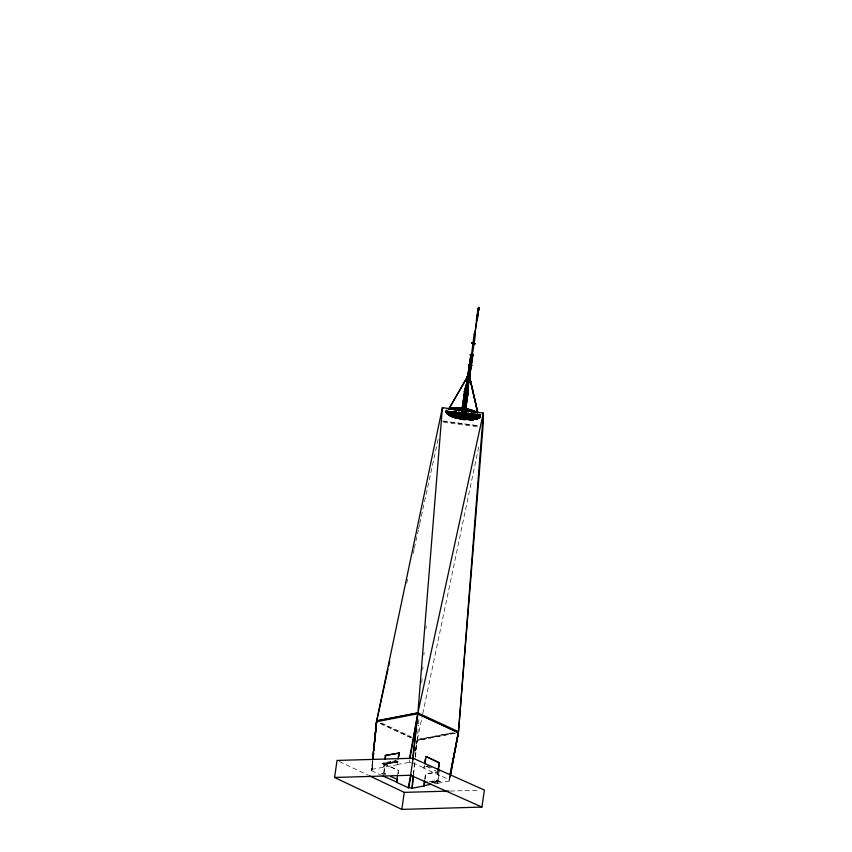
<?xml version="1.0" encoding="UTF-8"?>
<svg xmlns="http://www.w3.org/2000/svg" width="852" height="852" viewBox="0 0 852 852"><rect width="100%" height="100%" fill="white"/><g stroke="black" fill="none" stroke-linecap="round" stroke-linejoin="round"><path stroke-width="0.64" stroke-dasharray="4.26 3.19" d="M372.441 761.422L371.472 770.687L372.729 761.88M450.367 775.938L449.43 781.039L449.728 776.044M463.083 412.847L463.115 411.633M463.115 419.791L463.222 415.286L464.084 419.844L472.849 420.1M463.296 411.665L463.264 412.879L463.605 411.654M454.276 733.274L417.192 740.441L418.438 725.137M418.545 723.806L419.056 717.203M421.74 682.825L422.049 678.863M422.762 669.608L422.975 666.967M423.902 655.071L424.104 652.419M425.957 628.627L426.16 625.986M371.962 770.591L372.835 761.347M446.618 409.982L445.553 412.038C449.313 418.119 457.79 418.641 464.191 419.908L465.075 411.921M371.983 769.654L372.324 761.688M413.614 774.063L415.265 758.589M415.403 757.3L417.182 740.537L457.098 732.816M413.177 774.841L414.722 761.645M415.339 756.363L417.182 740.537L416.458 744.36M371.504 769.431L397.682 764.681L398.108 761.773L395.669 760.644L382.079 763.275L383.975 764.553M385.69 774.255L384.071 773.105L381.579 773.765L383.528 773.573L384.859 764.457L398.747 770.57L398.246 774.074M383.602 767.088L384.572 760.431M384.082 767.311L385.051 760.655M384.071 773.105L385.349 764.361L398.747 770.57M395.669 760.644L397.575 761.89M397.682 764.681L397.628 761.55M397.415 776.491L398.267 770.666M459.058 417.799L460.027 413.071L469.282 413.444M462.455 411.623C459.26 414.924 466.779 415.968 464.638 411.91M462.817 411.697L462.412 414.274L461.667 413.976M463.36 411.857L463.041 414.445L463.733 411.899M464.287 411.899L464.106 414.402M464.968 411.761L464.691 414.37L464.052 414.519M465.256 411.75L464.968 414.338M465.416 411.58L464.617 414.338L465.224 414.072M465.607 411.548L465.096 414.008M466.044 418.641L466.683 414.232L470.315 414.423L470.538 415.02M450.175 775.948L449.451 779.782L423.881 768.238L424.296 765.33M423.881 768.238L424.733 765.575M428.439 765.628L425.925 766.481L428.418 765.82M424.701 779.037L425.436 774.042L436.554 771.891M425.18 779.26L425.915 774.266L439.504 771.635L437.811 783.286L433.625 783.787M427.651 766.885L430.09 766.598M434.296 770.368L436.032 770.762M437.278 774.457L437.704 771.539M437.768 774.361L438.141 771.784M437.332 783.063L438.844 772.657M429.259 781.795L437.758 780.155L440.154 781.465L438.184 780.72M411.218 762.689L409.29 762.433L409.737 759.877M415.307 751.006L417.182 740.537M415.254 750.74L416.223 745.638M448.951 780.826L449.718 776.907M453.36 732.709L417.31 739.674L422.496 714.988M422.762 713.688L479.197 444.691M406.713 583.29L407.565 579.392M413.231 553.438L414.083 549.551M414.36 548.251L418.332 530.082M418.609 528.783L419.461 524.885M419.738 523.597L438.716 436.639M461.816 419.493L462.806 415.148M461.997 419.514L462.987 415.169L462.934 419.77L460.857 419.408L462.742 415.201M463.52 412.847L463.786 411.676M466.3 414.924L466.491 414.072L469.91 414.019L466.577 414.083C465.927 416.458 461.305 415.137 459.697 413.955L446.565 413.603L445.745 412.091L446.054 410.632M448.482 413.646L448.024 411.026M448.663 413.657L448.216 411.058L453.083 411.963L453.903 411.292M450.122 411.441L450.516 413.689M450.293 411.473L450.676 413.699L454.372 416.053M453.339 413.752L453.04 412.017M458.77 412.08L461.262 412.783L454.084 411.346L453.062 412.847L459.569 413.87L455.767 413.06L456.523 412.07M455.724 412.549L456.512 414.402M456.608 414.221C461.571 414.977 459.643 412.517 455.905 412.762M459.729 413.316L460.101 414.232L457.045 414.551L458.184 415.137M453.402 413.816L454.489 414.7L448.631 415.275L451.485 416.734L460.783 414.604C462.008 415.243 467.908 415.957 466.204 413.891M470.613 414.7L473.105 414.924L470.634 414.764L470.41 415.403L466.758 414.732M465.969 415.148L468.738 416.308L470.741 414.871L468.77 413.177L465.874 413.539M470.57 415.499L473.084 415.936L473.265 415.148L470.73 414.807M472.423 416.703L473.467 415.169M476.822 418.002L478.387 415.723L473.456 415.116L472.977 414.242M478.302 416.969L478.579 415.744M478.43 416.383L480.421 416.692L480.592 415.968L478.568 415.68L477.844 414.349M480.613 416.66L479.868 414.328M447.162 409.791L445.511 411.718L446.235 413.273L448.184 413.358L447.971 411.42L446.011 411.015M450.314 411.26L450.261 413.454L448.376 413.369L448.429 410.845M453.626 415.861L451.635 414.743L450.026 412.357L450.474 411.292L453.232 411.846L454.212 411.207M454.137 414.541L452.838 412.73L453.179 411.889M459.09 416.617L454.404 414.594L453.381 413.657L455.841 413.763L453.339 413.593L453.04 412.751L454.382 411.26L460.027 413.018L456.012 412.517L455.99 413.71M456.182 412.219L455.575 413.028L453.04 412.688M459.473 413.55L455.841 412.9M459.771 413.316L460.836 414.551M462.561 415.169L460.676 419.376L458.6 419.003L462.263 415.126M463.563 412.922L464.074 411.793M464.244 411.825L463.744 412.954L461.22 412.719M476.343 419.567L472.828 420.025L465.256 415.265L466.736 414.253L470.379 414.519M470.485 415.659L469.793 413.731M470.453 417.405L473.467 415.467M475.821 416.83L476.268 415.84L473.467 415.403L473.158 414.551L475.874 414.668L476.279 415.776M475.991 416.873L476.449 415.861M477.876 417.288L478.398 416.117L476.449 415.797L476.044 414.679L477.929 414.764L478.398 416.064M478.59 416.085L480.603 416.415L480.07 414.86L478.11 414.764L478.057 417.331L476.343 418.3M478.334 416.713L480.315 417.054L480.006 417.757L473.073 416.287M480.166 417.799L475.533 419.802L471.848 420.174L465.043 415.35M459.547 419.131L462.327 415.062L457.396 418.609M464.564 411.804L463.818 412.89L465.543 413.39M459.718 419.163L462.508 415.094M463.999 412.932L464.745 411.835M461.198 413.508L464.127 413.348M462.093 415.084L458.429 418.971L456.491 418.449L461.816 415.009M464.042 413.007L465.032 411.963M464.212 413.05L465.203 412.006M446.778 410.025L446.086 410.579L448.067 410.973M450.325 411.42L459.739 413.124M456.022 412.283L453.243 412.059M464.287 412.996L465.65 412.059M469.803 415.925L470.368 415.457M473.052 415.989L470.773 417.182L468.888 416.372M475.086 417.48L476.438 415.51L475.81 414.306L479.761 414.392L480.581 415.904M477.003 418.055L478.26 417.022L480.272 417.363M480.411 417.448L478.803 418.588L466.406 414.988L479.143 418.332M463.946 413.369L464.67 413.667M461.656 414.967L456.331 418.407L454.393 417.885M464.5 413.124L465.927 412.198M464.659 413.167L466.821 412.443L464.936 413.241M471.923 416.862L472.881 416.245M474.511 417.704L475.778 416.884M474.66 417.757L475.948 416.926M474.553 419.77L465.618 415.212L475.469 419.738L479.953 417.81M455.256 418.076L461.433 414.839M464.734 413.113L466.406 412.24M455.405 418.119L461.88 414.956M464.894 413.156L466.555 412.283M450.591 416.49L454.222 417.895L461.369 414.892M453.988 411.25L454.638 411.026M454.159 411.303L454.808 411.079M453.36 417.405L461.188 414.754M472.338 416.745L468.909 417.565M474.607 418.801L476.747 418.044M474.756 418.854L476.918 418.098M478.92 418.651L476.257 419.493L470.922 417.235L476.14 419.525M454.478 411.228L455.17 411.026M452.444 417.139L460.975 414.743M468.398 416.458L470.432 415.701L472.924 416.191L473.265 415.435L470.73 415.041L473.179 415.51M468.536 416.522L469.644 416.202M470.315 417.342L471.827 416.905M472.423 418.321L474.575 417.789M476.417 418.385L470.762 419.397M429.27 768.035L431.762 767.375M465.703 413.529L467.588 413.252M417.31 739.589L453.126 732.667M398.108 761.773L384.508 764.393L382.079 763.275M397.202 764.457L409.29 762.433M385.754 773.882L383.283 774.351L381.611 773.573M431.687 782.924L440.186 781.284M437.811 783.286L449.43 781.039M450.005 415.978L460.453 414.455M467.29 416.543L470.655 417.203L468.792 417.491M470.442 418.534L472.903 418.151M470.538 418.588L475.001 417.523L476.268 415.488L475.65 414.296M471.614 419.269L474.639 418.886M449.281 415.659L460.293 414.445M465.49 413.444L469.697 413.667M468.408 416.543L466.065 416.724M468.227 417.597L470.325 417.437M472.423 418.407L468.195 418.726M450.218 415.073L448.525 415.212L446.618 413.667M460.037 414.232L454.755 414.754L458.546 416.351M471.561 413.241L466.278 413.763M450.474 415.116L454.595 414.764L456.235 415.606M474.181 413.092L471.827 413.295L472.924 414.178M474.607 413.454L472.168 413.593L472.604 414.008M449.334 414.36L447.534 414.413L449.419 414.423M454.084 414.221L459.803 414.104M456.523 414.157L459.835 414.061M469.899 413.774L472.157 413.71L469.974 413.838M454.169 414.285L456.427 414.221M469.803 413.838L466.491 413.934L470.272 414.36M465.565 416.607L467.247 416.628M467.46 417.533L466.427 417.565L467.546 417.608M467.62 417.533L468.643 417.501M467.705 417.608L468.749 417.576M468.76 418.588L467.375 418.63L468.834 418.651M468.919 418.588L470.293 418.545L468.994 418.641M468.036 419.376L471.571 419.344M450.25 791.05L477.823 790.251M447.076 414.083L448.929 414.072M449.1 414.072L453.637 414.061M453.818 414.061L456.139 414.051M456.331 414.051L459.729 414.04M470.091 414.019L472.423 414.008L470.166 414.083M447.14 414.147L448.993 414.136M449.164 414.136L453.701 414.125M453.882 414.125L456.214 414.115M464.606 415.361L471.688 420.174M465.831 416.66L465.096 416.66L466.715 416.649M465.788 417.618L468.163 417.682M467.972 418.662L466.545 418.673L469.548 418.662M467.077 419.418L470.698 419.472M471.859 420.238L463.03 419.844L454.222 417.895M473.116 414.487L475.831 414.604M455.799 413.209L456.129 413.816L459.622 413.934M446.139 412.815L448.099 412.954L446.171 412.879M448.29 412.964L450.186 413.092L448.322 413.028M450.357 413.103L453.094 413.284L450.239 412.943M455.895 413.444L459.558 413.721L455.863 413.38M470.538 414.466L473.009 414.636L470.57 414.53M475.938 414.828L473.201 414.647L475.97 414.892M476.098 414.839L478.004 414.967M478.185 414.977L480.155 415.116M450.388 413.167L453.126 413.348M455.788 413.529L453.2 413.209M476.14 414.903L478.036 415.03M478.228 415.041L480.187 415.18M464.628 416.543L465.394 416.596M464.67 416.617L465.458 416.671M463.839 417.395L464.958 417.48L463.85 417.469M465.139 417.491L466.257 417.565M465.181 417.555L466.321 417.629M464.01 418.407L467.258 418.683M464.138 419.12L467.929 419.44M450.048 412.858L448.131 412.688L450.069 412.922M450.218 412.879L452.976 413.124M453.179 413.145L455.671 413.369M478.153 415.382L476.236 415.212L478.174 415.446M478.345 415.393L480.326 415.574L478.366 415.457M463.19 416.49L464.979 416.724M463.168 417.395L464.297 417.491M464.478 417.512L465.618 417.608L464.51 417.576M463.168 417.459L464.329 417.555M463.147 418.375L466.417 418.726M463.137 419.067L466.949 419.472M445.734 412.027L447.758 412.315M447.939 412.272L452.87 412.879M455.788 413.145L459.494 413.614M466.821 414.37L470.538 414.849M447.715 412.048L445.702 411.718L446.299 410.376L448.29 410.749M447.907 412.006L449.856 412.325M450.026 412.293L452.838 412.73M442.539 420.984L478.717 425.787M443.434 421.25L479.058 425.979M443.668 422.294L478.547 426.927M448.077 411.644L450.016 411.942M455.66 412.805L453.157 412.421L455.703 412.73M470.474 415.094L466.672 414.871M473.382 415.542L476.151 415.968L473.371 415.606M478.26 416.298L476.321 416L478.249 416.351M478.441 416.33L480.443 416.639M448.067 411.697L449.994 411.995M466.8 414.583L470.464 415.158M470.666 415.18L473.169 415.574M461.72 416.255L462.54 416.319M462.7 416.404L463.509 416.532M461.166 417.065L462.338 417.182M462.508 417.267L463.669 417.448M460.123 418.577L461.976 418.79M462.135 418.886L463.967 419.163M448.184 411.399L450.101 411.74L448.152 411.452M450.271 411.772L453.019 412.251L450.239 411.825M473.105 415.787L470.623 415.35L473.084 415.84M476.066 416.308L473.307 415.819L476.034 416.362M476.236 416.34L478.153 416.671L476.204 416.394M445.99 411.069L447.971 411.42M478.313 416.766L480.294 417.118M461.22 416.223L462.05 416.298M462.21 416.394L463.009 416.532M460.495 416.99L461.677 417.139M461.837 417.224L462.987 417.427M459.707 417.831L461.273 418.055M461.422 418.14L462.966 418.407M460.985 418.705L459.185 418.385L460.953 418.758M461.156 418.726L462.955 419.046L461.134 418.79M455.916 412.592L459.835 413.05L453.871 411.601M473.243 416.032L478.11 416.926M453.381 411.931L455.863 412.421M466.587 414.871L479.548 417.97M461.582 416.159L458.184 415.233M458.61 416.447L461.028 416.969M457.354 417.107L458.813 417.459L457.279 417.139M458.972 417.501L460.421 417.853M458.919 417.544L460.389 417.906M458.28 418.066L459.984 418.481L458.216 418.108M459.388 415.733L461.102 416.127M458.11 416.287L459.164 416.575M459.579 417.746L453.871 415.904M455.511 417.405L457.183 417.853L455.415 417.448M459.015 418.343L457.343 417.895L458.962 418.396M466.278 415.105L478.249 418.907M458.163 412.198L460.187 412.911M466.236 415.052L469.282 416.117M469.441 416.181L475.629 418.438M471.688 416.969L475.735 418.407M475.885 418.46L477.546 419.046M458.057 412.23L460.091 412.943M466.14 415.084L469.175 416.159M469.345 416.213L471.422 416.947M475.789 418.492L477.44 419.077M454.393 416.138L457.194 417.054M452.966 416.468L456.246 417.555M458.28 412.219L460.325 412.932M465.98 415.201L476.875 419.322M459.345 415.648L456.033 413.774M456.352 416.926L451.784 414.732M452.359 416.191L455.362 417.352M452.22 416.223L455.266 417.395M458.632 412.038L461.07 412.73L459.036 411.452M458.514 412.07L460.357 412.847M465.852 415.169L468.611 416.34M381.483 723.06L411.378 736.831M380.407 723.391L411.26 737.694M380.162 723.369L411.218 737.768M425.979 766.108L429.323 767.663M412.666 762.732L424.36 768.153M371.472 770.687L381.994 775.565M339.458 761.582L368.277 775.267M459.1 411.974L460.708 412.783M465.48 415.233L474.415 419.791M458.057 415.169L456.182 413.88M452.955 416.383L448.535 413.71M471.369 413.135L472.083 413.529M471.22 413.156L471.901 413.539M465.65 413.582L471.997 413.603L472.924 414.477L470.464 414.36L472.966 414.541L473.265 415.382M465.426 415.307L473.669 419.951M465.288 415.318L473.52 419.972M456.608 414.466L457.694 415.084M454.222 414.604L455.745 415.457M449.941 414.839L452.231 416.138M452.092 416.159L448.418 413.433L450.314 413.518L451.549 414.679M465.107 415.275L472.679 420.047M472.732 414.168L471.667 413.305L469.548 413.486L470.325 414.125M466.087 413.742L472.796 414.232L473.254 415.094M464.67 415.286L470.783 420.1M455.99 413.87L456.778 414.509L454.659 414.69L453.583 413.816M479.388 414.051L480.794 416.404M479.229 414.051L480.017 414.796L477.376 414.061M477.205 414.061L477.887 414.7L475.246 414.061M469.75 420.185L464.159 415.361L468.738 420.153M449.686 414.786L448.237 413.422L446.288 413.337L447.928 414.881L460.655 414.551L450.655 416.436L446.086 413.295M463.989 415.35L467.631 420.185M477.663 414.338L478.377 415.659M463.935 415.275L466.502 420.015M463.765 415.265L466.332 420.004M453.072 412.9L453.53 413.752M463.69 415.329L465.384 419.993M463.509 415.307L465.203 419.983M463.467 415.243L464.265 419.866M464.894 411.91L464.084 419.844L464.926 411.91M383.773 762.945L386.148 764.446L383.773 762.945M385.477 762.615L387.852 764.116L385.477 762.615M387.17 762.284L389.545 763.786L387.17 762.284M388.874 761.954L391.249 763.467L388.874 761.954M390.578 761.624L392.953 763.136L390.578 761.624M392.271 761.305L394.646 762.806L392.271 761.305M393.975 760.974L396.35 762.476L393.975 760.974M430.952 781.465L433.359 782.786L430.952 781.465M432.656 781.135L435.063 782.456L432.656 781.135M434.36 780.805L436.757 782.125L434.36 780.805M436.054 780.485L438.46 781.795L436.054 780.485M453.903 414.232L449.505 414.349L453.988 414.296M453.147 413.582L450.431 413.465L453.189 413.646M464.447 416.532L463.68 416.479L464.489 416.607M447.939 412.677L445.958 412.496L447.96 412.73M470.41 414.69L466.768 414.36L470.442 414.743M476.066 415.19L473.297 414.945L476.087 415.254M447.896 411.612L445.894 411.303L447.875 411.665M452.955 412.389L450.186 411.963L452.945 412.453M462.125 418.13L460.591 417.885L462.114 418.183M463.829 418.385L462.306 418.151L463.839 418.449M458.12 418.023L456.395 417.597L458.057 418.076M460.378 416.894L459.324 416.617L460.325 416.958M460.155 418.747A3.525 1.14 8.3 0 0 465.948 418.928A3.525 1.14 8.3 0 0 461.528 416.99A3.525 1.14 8.3 0 0 460.155 418.747M460.794 414.338A3.525 1.14 8.3 0 0 466.587 414.519A3.525 1.14 8.3 0 0 462.178 412.581A3.525 1.14 8.3 0 0 460.794 414.338"/><path stroke-width="1.28" d="M468.493 385.36L468.121 392.751M468.131 392.559L468.195 385.392L472.679 355.38M442.326 411.324L442.401 407.671L483.308 413.103L483.02 426.501L458.504 731.708L417.895 712.89L376.701 720.845L442.401 407.671L417.895 712.89L483.308 413.103L458.504 731.708M461.997 410.643L463.137 410.739L463.19 408.342M466.981 378.341L468.312 377.766M467.034 377.021L468.579 376.36L470.102 376.85L469.899 378.49L470.102 376.85L469.143 377.958L468.579 376.36L467.62 377.755L467.045 376.446L466.843 378.086L467.034 376.999L468.504 376.414L467.184 376.989M468.451 377.787L469.899 378.224L477.791 412.783L469.835 378.182L468.387 377.713L466.928 377.787L448.887 408.917L451.709 409.194M469.761 378.235L468.44 378.331M470.187 365.817L468.749 364.773L471.806 365.178L471.72 365.764L468.962 364.816M471.71 354.507L470.453 354.581M471.646 365.689L470.41 365.284M470.304 355.135L470.24 354.538L473.084 354.922L471.827 355.55M473.382 343.888L473.403 342.866M473.286 355.518L471.774 354.453L473.073 355.476L471.901 355.05M473.542 342.887L473.52 343.91L474.766 343.835M482.658 416.947L482.882 413.188L482.647 423.678M476.875 319.862L478.696 307.508C480.411 311.683 475.853 311.342 478.696 307.508C479.985 311.502 476.14 310.884 478.696 307.508L476.864 320.182M468.366 392.431L468.344 385.157L467.098 384.635M468.153 391.888L468.174 385.051L472.626 354.975L470.666 355.007M467.823 391.707L467.94 384.966M477.354 320.086L478.696 307.508L476.396 319.958L477.109 320.192M373.208 757.385L373.581 753.424M373.826 750.772L374.454 744.169M374.699 741.528L376.573 721.708L417.778 713.742L458.387 732.571L450.367 775.938M373.101 757.992L373.591 752.806M373.847 750.218L376.573 721.708L372.601 759.111M372.58 760.101L376.573 721.708M413.082 758.759L417.778 713.742L409.524 758.386M427.555 782.125L424.158 782.775L424.211 785.917L412.112 788.26L413.486 775.352M412.624 758.951L417.778 713.742L409.961 758.589M467.407 391.547L466.917 391.419C468.781 382.314 466.236 382.612 465.362 391.281L464.361 392.101M412.112 788.26L413.018 776.161M334.57 777.461L337.051 760.442L413.103 758.237L484.383 790.06L481.902 807.078L401.814 809.4L334.57 777.461L410.621 775.256L481.902 807.078M376.85 721.74L376.967 720.888L417.895 712.975L417.768 713.838L458.11 732.539L458.238 731.676M384.753 759.185L385.306 755.436L399.375 753.03L385.306 755.436M385.232 759.398L385.786 755.66M442.667 409.003L442.827 407.874M390.717 776.587L397.479 779.314L396.563 782.328L408.257 787.738L411.633 788.036M397.99 759.047L398.896 752.806M398.832 756.778L399.194 754.276M396.563 782.328L397.415 776.491M401.814 809.4L404.295 792.381L369.47 775.842M461.944 409.823L464.489 391.877L466.353 391.526L468.323 392.282M461.869 410.802L464.798 391.622L462.061 410.717M462.476 410.632L465.267 391.494L467.961 392.037M467.269 379.033L467.578 376.009L468.973 375.934M466.395 384.721L471.167 354.698L466.789 384.678L464.606 391.419M462.806 410.611L465.607 391.579L464.702 391.611M471.571 354.294L474.202 333.888L474.841 333.76L475.469 334.048L472.445 354.325M471.326 354.688L466.949 384.667L471.22 354.72M478.462 310.469L474.926 333.483L477.802 310.043L478.611 310.671M463.382 410.643L466.406 391.654M410.621 775.256L413.103 758.237M462.657 410.547L463.818 410.728L466.449 391.547M472.21 354.805L467.833 384.784L471.72 354.688M464.329 410.813L467.333 391.856M464.649 410.93L465.618 408.758L467.705 409.13L465.81 411.143L464.649 410.93L467.45 391.782M472.871 355.06L468.334 385.36M465.075 411.111L468.142 392.144M465.267 411.25L468.046 392.165L465.416 411.58M424.669 762.828L425.212 759.079M424.967 763.988L426.064 756.491L439.462 762.71L438.375 770.197M424.211 785.917L424.52 780.283M437.885 770.293L439.462 762.71M438.46 770.474L439.121 770.581M465.362 391.281L466.385 391.324L467.375 384.838M408.736 787.653L411.09 774.564M465.852 391.281L467.077 384.806M408.257 787.738L410.675 774.979M450.175 775.948L458.387 732.571L451.262 768.366M450.218 774.298L458.387 732.571M450.239 773.478L450.751 770.922M376.701 720.845L388.033 668.937M388.597 666.339L389.726 661.152M463.818 410.728L464.329 408.47L462.242 408.151L462.817 411.463M463.999 410.749L464.51 408.502L466.608 408.822L465.16 410.93L463.978 410.813M465.192 391.121L466.555 385.36M464.936 391.324L466.438 384.912L467.152 384.699M464.915 392.271L466.374 385.264M464.659 391.995L466.268 385.157M464.329 391.718L466.225 385.061L464.329 391.718L464.883 392.474M474.447 333.26L475.416 333.388M475.469 334.048L474.223 333.941M471.252 354.07L472.53 354.24M467.141 378.831L467.78 378.597L467.269 378.884M469.335 376.563L468.951 376.648M448.887 408.917L466.853 377.819L467.599 378.618M465.341 410.973L466.779 408.864L477.94 412.773M469.143 378.693L470.016 377.436L468.632 377.457M470.091 377.425L468.525 378.725L469.899 378.224L477.695 412.719M466.438 385.051L470.762 355.114M465.98 411.175L467.876 409.162M466.449 411.239L468.93 409.386L470.922 409.876L467.716 411.548M467.056 411.463L469.814 409.684M467.215 411.505L469.974 409.727M467.876 411.601L471.081 409.918M475.714 411.633L472.083 410.238L468.302 411.804L467.141 411.559M448.642 408.907L451.571 409.141M472.956 410.589L467.78 411.644M449.302 408.758L459.228 408.715M452.38 409.12L449.43 408.811M473.861 410.994L471.188 411.676L469.963 411.207L471.081 411.708M474.83 411.26L471.933 411.857L469.132 410.941M426.064 756.491L438.982 762.796M383.166 776.108L397.053 782.232M423.732 785.693L431.155 784.255M449.984 408.427L453.498 407.959L457.417 410.43M454.606 409.588L455.777 409.407M454.712 409.642L455.873 409.461M474.692 412.187L476.321 412.017M469.154 375.988L467.748 376.211M450.772 408.321L458.706 407.884L472.083 410.238M456.512 409.418L455.266 409.567L452.774 408.161M454.01 409.78L456.597 409.482M477.013 412.464L474.074 411.995M472.072 343.441L473.318 343.367M473.531 343.356L474.777 343.292M472.146 343.494L473.392 343.42M473.605 343.409L474.841 343.803L473.531 343.441M470.379 355.082L473.158 354.975M470.134 365.242L468.888 364.848L470.197 365.22M470.347 365.231L471.593 365.167M468.951 365.37L470.197 365.295M470.336 365.785L471.582 365.71M469.889 376.84L468.653 376.435L469.953 377.351L468.643 376.989M467.247 377.042L468.493 376.967M453.466 407.895L462.135 408.076L468.77 409.343M458.28 408.619L451.688 409.109L450.186 408.47M455.937 409.386L457.332 409.354M458.898 409.301L457.492 409.343L462.306 409.588M456.033 409.45L457.407 409.407M404.295 792.381L448.94 791.082M472.69 355.039L471.816 354.698M468.749 378.735L467.982 378.586M456.661 409.407L459.76 409.461M458.387 408.555L462.189 408.875M461.326 410.451L462.476 410.526L461.369 410.515M472.264 354.805L468.057 384.987M459.345 408.651L463.168 409.056M459.888 409.407L463.158 409.759M461.976 410.568L463.137 410.675M464.18 409.109L462.359 408.832L464.17 409.173M464.361 409.141L466.193 409.418M464.351 409.194L466.161 409.482M462.476 409.546L464.031 409.791M464.202 409.865L465.767 410.057M463.35 409.024L465.171 409.343L463.35 409.088M465.352 409.375L467.173 409.695L465.32 409.429M466.332 409.514L470.016 410.344M465.906 410.142L469.058 410.856M467.642 384.763L468.195 384.88M467.29 409.791L470.9 410.685M466.768 410.334L468.206 410.728M469.814 411.154L468.366 410.77L469.718 411.197M466.726 410.387L468.142 410.77M472.083 342.973L473.392 343.345M470.389 354.613L471.625 355.007M470.176 410.398L473.361 411.516M470.091 410.44L473.233 411.548M470.943 410.781L477.152 412.453M473.488 411.58L476.012 412.858M473.371 411.612L475.853 412.879M451.911 408.204L453.211 408.875M451.773 408.225L453.083 408.896M452.636 408.172L455.128 409.578M453.647 407.948L457.567 410.419M454.617 407.948L458.142 410.451M454.457 407.959L457.982 410.462M455.532 407.895L458.781 410.387M456.555 407.948L459.377 410.451M457.588 407.842L460.005 410.355M458.664 407.938L460.634 410.451M459.995 407.991L461.837 411.388M459.814 407.98L461.656 411.378M467.12 376.446L467.642 377.628M461.102 408.151L462.317 411.495M460.921 408.14L462.135 411.484M468.653 376.382L469.164 377.83M462.061 408.129L462.636 411.441M463.371 408.364L463.318 410.696L464.468 410.898L465.448 408.726L463.371 408.364M471.944 342.898L471.933 343.473L474.979 343.878L473.478 342.813L471.944 342.898M478.164 309.02L478.803 309.127L478.164 309.02M464.873 409.993L463.339 409.727L464.851 410.046M466.598 410.302L465.054 410.025L466.555 410.344"/></g></svg>
